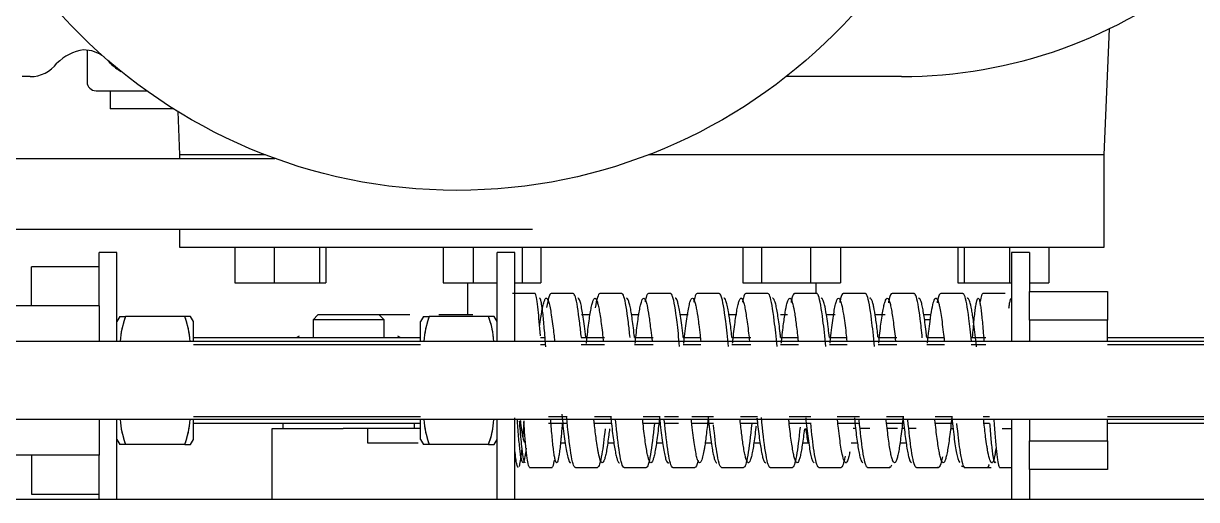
# Model space of a CAD drawing. Extents: x -681219 to -550379, y -242630 to -158199.
# Drawn here: x -583961.7 to -583631.8, y -222314.7 to -222180.7 of the extents above; entities that cross this region are included whole.
import ezdxf

# ---------------------------------------------------------------- set-up
doc = ezdxf.new("R2010")
doc.units = 0
doc.header["$LTSCALE"] = 1000
doc.linetypes.add('C2', pattern=[17, 14, -1, 1, -1])
for name, color, linetype in [('12020400244', 7, 'CONTINUOUS'), ('19990100009', 7, 'CONTINUOUS'), ('AAD2007001', 7, 'CONTINUOUS'), ('DAE09051202', 7, 'CONTINUOUS'), ('DAE09051601', 7, 'CONTINUOUS'), ('FAA02001', 7, 'CONTINUOUS'), ('FAA02401', 7, 'CONTINUOUS'), ('GAB02001', 7, 'CONTINUOUS'), ('GBH02401', 7, 'CONTINUOUS'), ('GZDH011001531', 7, 'CONTINUOUS'), ('GZDH011001541', 7, 'CONTINUOUS'), ('GZDH011001581', 7, 'CONTINUOUS'), ('GZDH011035041', 7, 'CONTINUOUS'), ('中心线', 4, 'C2')]:
    doc.layers.add(name, color=color, linetype=linetype)

# ---------------------------------------------------------------- blocks, each defined once
blk = doc.blocks.new('fushitu')
at = {"layer": '12020400244', "color": 7, "linetype": 'Continuous'}
for p, q in [((-4695, 1399), (-4693.45, 1434.44)), ((-4981, 1428.45), (-4981, 1419.5)), ((-4997, 1421), (-4999.3, 1421)), ((-4784.07, 1421), (-4784.39, 1421)), ((-4752, 1421), (-4784.07, 1421)), ((-4978.5, 1417), (-4964.27, 1417)), ((-4974.5, 1417), (-4974.5, 1411.9)), ((-4956.66, 1411.9), (-4974.5, 1411.9)), ((-4955.53, 1411.2), (-4955, 1399)), ((-4930.85, 1399), (-4955, 1399)), ((-4955, 1399), (-4955, 1398)), ((-4695, 1399), (-4823.15, 1399)), ((-4695, 1373), (-4695, 1399)), ((-5082, 1398), (-4928.18, 1398)), ((-4855.79, 1378), (-5066.61, 1378)), ((-4955, 1378), (-4955, 1373)), ((-4955, 1373), (-4695, 1373)), ((-4939.43, 1373), (-4939.43, 1363)), ((-4928.44, 1373), (-4928.44, 1363)), ((-4915.63, 1373), (-4915.63, 1363)), ((-4913.83, 1373), (-4913.83, 1363)), ((-4880.83, 1373), (-4880.83, 1363)), ((-4872.4, 1373), (-4872.4, 1363)), ((-4858.66, 1373), (-4858.66, 1363)), ((-4853.36, 1373), (-4853.36, 1363)), ((-4796.64, 1373), (-4796.64, 1363)), ((-4791.34, 1373), (-4791.34, 1363)), ((-4777.6, 1373), (-4777.6, 1363)), ((-4769.17, 1373), (-4769.17, 1363)), ((-4736.17, 1373), (-4736.17, 1363)), ((-4734.37, 1373), (-4734.37, 1363)), ((-4721.56, 1373), (-4721.56, 1363)), ((-4710.57, 1373), (-4710.57, 1363)), ((-4939.43, 1363), (-4928.44, 1363)), ((-4928.44, 1363), (-4915.63, 1363)), ((-4915.63, 1363), (-4913.83, 1363)), ((-4880.83, 1363), (-4872.4, 1363)), ((-4872.4, 1363), (-4865.7, 1363)), ((-4860.7, 1363), (-4858.66, 1363)), ((-4858.66, 1363), (-4853.36, 1363)), ((-4796.64, 1363), (-4791.34, 1363)), ((-4791.34, 1363), (-4777.6, 1363)), ((-4777.6, 1363), (-4769.17, 1363)), ((-4736.17, 1363), (-4734.37, 1363)), ((-4734.37, 1363), (-4721.56, 1363)), ((-4721.56, 1363), (-4721, 1363)), ((-4716, 1363), (-4710.57, 1363))]:
    blk.add_line(p, q, dxfattribs=at)
blk.add_circle((-4877, 1539), 150, dxfattribs=at)
for centre, radius, start, end in [((-4752, 1554.69), 133.69, 270, 309.4784), ((-4980.12, 1415.38), 13.26, 98.1301, 135), ((-4982, 1419.13), 9.37, 52.119, 90), ((-4982, 1419.13), 9.38, 36.8699, 45.4499), ((-4997, 1430.38), 9.37, 270, 323.1301), ((-4965.12, 1434.13), 13.26, 225, 241.4597), ((-4978.5, 1419.5), 2.5, 180, 270), ((-5000, 1547), 250, 329.735, 329.8585)]:
    blk.add_arc(centre, radius, start, end, dxfattribs=at)
at = {"layer": '19990100009', "color": 7, "linetype": 'Continuous'}
for p, q in [((-4855.06, 1359.97), (-4861.35, 1359.97)), ((-4844.31, 1359.97), (-4850.53, 1359.97)), ((-4830.61, 1359.97), (-4836.84, 1359.97)), ((-4816.91, 1359.97), (-4823.14, 1359.97)), ((-4803.21, 1359.97), (-4809.44, 1359.97)), ((-4789.52, 1359.97), (-4795.74, 1359.97)), ((-4775.82, 1359.97), (-4782.04, 1359.97)), ((-4762.12, 1359.97), (-4768.34, 1359.97)), ((-4748.42, 1359.97), (-4754.64, 1359.97)), ((-4734.72, 1359.97), (-4740.94, 1359.97)), ((-4722.82, 1359.97), (-4729.12, 1359.97)), ((-4856.56, 1311.03), (-4850.26, 1311.03)), ((-4843.69, 1311.03), (-4837.46, 1311.03)), ((-4829.99, 1311.03), (-4823.76, 1311.03)), ((-4816.29, 1311.03), (-4810.06, 1311.03)), ((-4802.59, 1311.03), (-4796.37, 1311.03)), ((-4788.89, 1311.03), (-4782.67, 1311.03)), ((-4775.19, 1311.03), (-4768.97, 1311.03)), ((-4761.49, 1311.03), (-4755.27, 1311.03)), ((-4747.79, 1311.03), (-4741.57, 1311.03)), ((-4735.19, 1311.47), (-4734.02, 1311.05)), ((-4734.34, 1311.03), (-4726.71, 1311.03)), ((-4724.38, 1311.03), (-4721, 1311.03))]:
    blk.add_line(p, q, dxfattribs=at)
for points, knots in [([(-4853.53, 1348.06), (-4853.74, 1350.9), (-4854.2, 1356.52), (-4854.72, 1359.68), (-4855.03, 1359.97), (-4855.09, 1359.97)], [0.3951821, 0.3951821, 0.3951821, 0.3951821, 0.4462497, 0.5099996, 0.5251916, 0.5251916, 0.5251916, 0.5251916]), ([(-4850.53, 1359.97), (-4850.74, 1359.97), (-4851.16, 1359.29), (-4851.58, 1357.29), (-4851.79, 1356.01)], [0.92167549, 0.92167549, 0.92167549, 0.92167549, 0.9375, 0.95327834, 0.95327834, 0.95327834, 0.95327834]), ([(-4842.01, 1347.6), (-4842.16, 1349.03), (-4842.72, 1354.2), (-4843.49, 1359.02), (-4844.11, 1359.97), (-4844.32, 1359.97)], [0.86395392, 0.86395392, 0.86395392, 0.86395392, 0.875, 0.90625, 0.921875, 0.921875, 0.921875, 0.921875]), ([(-4836.84, 1359.97), (-4837.05, 1359.96), (-4837.48, 1359.26), (-4837.9, 1357.2), (-4838.11, 1355.91)], [0.5774312, 0.5774312, 0.5774312, 0.5774312, 0.59375, 0.60940125, 0.60940125, 0.60940125, 0.60940125]), ([(-4828.32, 1347.59), (-4828.47, 1349.09), (-4829.04, 1354.31), (-4829.81, 1359.1), (-4830.43, 1359.99), (-4830.64, 1359.96)], [0.51968506, 0.51968506, 0.51968506, 0.51968506, 0.53125, 0.5625, 0.578125, 0.578125, 0.578125, 0.578125]), ([(-4823.14, 1359.97), (-4823.36, 1359.96), (-4823.68, 1359.42), (-4824, 1358.1), (-4824.1, 1357.64)], [0.23318547, 0.23318547, 0.23318547, 0.23318547, 0.25, 0.25729063, 0.25729063, 0.25729063, 0.25729063]), ([(-4814.36, 1345.06), (-4814.61, 1347.58), (-4815.27, 1353.91), (-4816.13, 1359.18), (-4816.75, 1360.01), (-4816.96, 1359.96)], [0.16909602, 0.16909602, 0.16909602, 0.16909602, 0.1875, 0.21875, 0.234375, 0.234375, 0.234375, 0.234375]), ([(-4809.43, 1359.97), (-4809.66, 1359.97), (-4809.99, 1359.4), (-4810.32, 1358.03), (-4810.41, 1357.57)], [0.88874621, 0.88874621, 0.88874621, 0.88874621, 0.90625, 0.91337153, 0.91337153, 0.91337153, 0.91337153]), ([(-4800.67, 1345.06), (-4800.92, 1347.65), (-4801.58, 1354.03), (-4802.43, 1359.13), (-4803.03, 1359.97), (-4803.22, 1359.97)], [0.82486373, 0.82486373, 0.82486373, 0.82486373, 0.84375, 0.875, 0.88893845, 0.88893845, 0.88893845, 0.88893845]), ([(-4795.73, 1359.97), (-4795.97, 1359.97), (-4796.3, 1359.38), (-4796.63, 1357.97), (-4796.72, 1357.52)], [0.54449767, 0.54449767, 0.54449767, 0.54449767, 0.5625, 0.56942144, 0.56942144, 0.56942144, 0.56942144]), ([(-4786.97, 1345.07), (-4787.22, 1347.72), (-4787.9, 1354.15), (-4788.75, 1359.17), (-4789.34, 1359.97), (-4789.52, 1359.97)], [0.48062936, 0.48062936, 0.48062936, 0.48062936, 0.5, 0.53125, 0.54469015, 0.54469015, 0.54469015, 0.54469015]), ([(-4782.03, 1359.97), (-4782.28, 1359.97), (-4782.61, 1359.36), (-4782.95, 1357.9), (-4783.04, 1357.46)], [0.20024774, 0.20024774, 0.20024774, 0.20024774, 0.21875, 0.22547473, 0.22547473, 0.22547473, 0.22547473]), ([(-4773.27, 1345.08), (-4773.53, 1347.8), (-4774.21, 1354.26), (-4775.06, 1359.21), (-4775.65, 1359.97), (-4775.82, 1359.97)], [0.13639324, 0.13639324, 0.13639324, 0.13639324, 0.15625, 0.1875, 0.20044041, 0.20044041, 0.20044041, 0.20044041]), ([(-4768.34, 1359.97), (-4768.59, 1359.96), (-4768.93, 1359.32), (-4769.26, 1357.83), (-4769.35, 1357.4)], [0.85618997, 0.85618997, 0.85618997, 0.85618997, 0.875, 0.88150708, 0.88150708, 0.88150708, 0.88150708]), ([(-4759.57, 1345.08), (-4759.84, 1347.87), (-4760.53, 1354.38), (-4761.42, 1359.49), (-4762.04, 1360.06), (-4762.25, 1359.92)], [0.79215561, 0.79215561, 0.79215561, 0.79215561, 0.8125, 0.84375, 0.859375, 0.859375, 0.859375, 0.859375]), ([(-4754.64, 1359.97), (-4754.9, 1359.96), (-4755.24, 1359.3), (-4755.58, 1357.77), (-4755.66, 1357.35)], [0.51193832, 0.51193832, 0.51193832, 0.51193832, 0.53125, 0.53749172, 0.53749172, 0.53749172, 0.53749172]), ([(-4746.12, 1347.53), (-4746.31, 1349.44), (-4746.92, 1354.96), (-4747.74, 1359.56), (-4748.36, 1360.07), (-4748.57, 1359.91)], [0.4540095, 0.4540095, 0.4540095, 0.4540095, 0.46875, 0.5, 0.515625, 0.515625, 0.515625, 0.515625]), ([(-4740.94, 1359.97), (-4741.21, 1359.96), (-4741.55, 1359.28), (-4741.89, 1357.74), (-4741.96, 1357.35)], [0.16768599, 0.16768599, 0.16768599, 0.16768599, 0.1875, 0.19325993, 0.19325993, 0.19325993, 0.19325993]), ([(-4732.32, 1346.55), (-4732.55, 1348.9), (-4733.2, 1354.88), (-4734.06, 1359.63), (-4734.68, 1360.07), (-4734.89, 1359.89)], [0.10728579, 0.10728579, 0.10728579, 0.10728579, 0.125, 0.15625, 0.171875, 0.171875, 0.171875, 0.171875]), ([(-4729.74, 1357.73), (-4729.53, 1359.17), (-4729.3, 1359.96), (-4729.09, 1359.97), (-4729.08, 1359.97)], [0.26562794, 0.26562794, 0.26562794, 0.26562794, 0.31874975, 0.3199341, 0.3199341, 0.3199341, 0.3199341]), ([(-4852.02, 1345), (-4852.03, 1345.15), (-4852.11, 1346.28), (-4852.26, 1348.29), (-4852.47, 1350.84), (-4852.68, 1353.1), (-4852.87, 1354.81), (-4853.08, 1356.42), (-4853.29, 1357.63), (-4853.52, 1358.43), (-4853.67, 1358.63), (-4853.75, 1358.64), (-4853.75, 1358.64)], [0.3415368, 0.3415368, 0.3415368, 0.3415368, 0.3439939, 0.3596283, 0.3752627, 0.390897, 0.4065312, 0.4169585, 0.4377911, 0.453425, 0.469059, 0.4706363, 0.4706363, 0.4706363, 0.4706363]), ([(-4853.73, 1350.67), (-4853.62, 1351.6), (-4853.32, 1353.79), (-4852.91, 1356.18), (-4852.5, 1357.78), (-4852.14, 1358.56), (-4851.79, 1358.73), (-4851.43, 1358.28), (-4851.08, 1357.23), (-4850.72, 1355.6), (-4850.37, 1353.44), (-4850.04, 1351.03), (-4849.76, 1348.68), (-4849.6, 1347.23), (-4849.53, 1346.56)], [0.0314464, 0.0314464, 0.0314464, 0.0314464, 0.0401717, 0.0535456, 0.0624739, 0.0714021, 0.0803303, 0.0892585, 0.0981867, 0.1071149, 0.1160431, 0.1249713, 0.1316707, 0.1370644, 0.1370644, 0.1370644, 0.1370644]), ([(-4840.75, 1347.59), (-4840.76, 1347.63), (-4840.88, 1348.74), (-4841.12, 1350.81), (-4841.48, 1353.44), (-4841.83, 1355.6), (-4842.19, 1357.23), (-4842.54, 1358.28), (-4842.81, 1358.61), (-4842.95, 1358.64), (-4842.98, 1358.64)], [0.86571525, 0.86571525, 0.86571525, 0.86571525, 0.86606362, 0.87499183, 0.88392004, 0.89284824, 0.90177644, 0.9107046, 0.91963286, 0.92166039, 0.92166039, 0.92166039, 0.92166039]), ([(-4840.57, 1345.94), (-4840.51, 1346.57), (-4840.34, 1348.15), (-4840.06, 1350.5), (-4839.75, 1352.87), (-4839.44, 1354.88), (-4839.13, 1356.5), (-4838.82, 1357.69), (-4838.51, 1358.44), (-4838.2, 1358.72), (-4837.89, 1358.52), (-4837.58, 1357.86), (-4837.26, 1356.75), (-4836.95, 1355.2), (-4836.64, 1353.26), (-4836.33, 1350.95), (-4836.06, 1348.67), (-4835.9, 1347.16), (-4835.83, 1346.57)], [0.3621362, 0.3621362, 0.3621362, 0.3621362, 0.3671524, 0.3749666, 0.3827808, 0.3905949, 0.3984091, 0.4062232, 0.4140375, 0.4218517, 0.4296658, 0.4374801, 0.4452943, 0.4531085, 0.4609227, 0.4687369, 0.476551, 0.4812966, 0.4812966, 0.4812966, 0.4812966]), ([(-4827.06, 1347.62), (-4827.08, 1347.84), (-4827.21, 1348.99), (-4827.44, 1350.95), (-4827.75, 1353.26), (-4828.06, 1355.2), (-4828.37, 1356.75), (-4828.69, 1357.86), (-4829, 1358.52), (-4829.2, 1358.65), (-4829.31, 1358.64)], [0.5215499, 0.5215499, 0.5215499, 0.5215499, 0.52343606, 0.53125021, 0.53906446, 0.54687865, 0.55469282, 0.56250704, 0.57032126, 0.57813544, 0.57813544, 0.57813544, 0.57813544]), ([(-4826.87, 1345.95), (-4826.81, 1346.52), (-4826.65, 1348.03), (-4826.38, 1350.34), (-4826.07, 1352.72), (-4825.76, 1354.76), (-4825.45, 1356.41), (-4825.15, 1357.57), (-4824.87, 1358.3), (-4824.52, 1358.77), (-4824.19, 1358.56), (-4823.84, 1357.73), (-4823.48, 1356.45), (-4823.01, 1353.81), (-4822.54, 1350.24), (-4822.25, 1347.64), (-4822.13, 1346.58)], [0.7064781, 0.7064781, 0.7064781, 0.7064781, 0.7109766, 0.7187909, 0.726605, 0.7344192, 0.7422333, 0.7500475, 0.7567469, 0.7634462, 0.7768202, 0.7812879, 0.7902162, 0.8035901, 0.816964, 0.8255257, 0.8255257, 0.8255257, 0.8255257]), ([(-4813.36, 1347.61), (-4813.37, 1347.77), (-4813.51, 1348.98), (-4813.76, 1351.12), (-4814.12, 1353.71), (-4814.47, 1355.81), (-4814.83, 1357.38), (-4815.18, 1358.36), (-4815.45, 1358.64), (-4815.6, 1358.64), (-4815.62, 1358.63)], [0.17723138, 0.17723138, 0.17723138, 0.17723138, 0.1785139, 0.18744215, 0.1963704, 0.20529858, 0.21422683, 0.22315499, 0.23208318, 0.23420728, 0.23420728, 0.23420728, 0.23420728]), ([(-4813.17, 1345.95), (-4813.14, 1346.31), (-4812.98, 1347.78), (-4812.7, 1350.19), (-4812.35, 1352.92), (-4811.99, 1355.18), (-4811.64, 1356.93), (-4811.28, 1358.1), (-4810.93, 1358.68), (-4810.57, 1358.65), (-4810.25, 1358.05), (-4809.95, 1357.07), (-4809.6, 1355.48), (-4809.27, 1353.44), (-4808.91, 1350.79), (-4808.67, 1348.77), (-4808.49, 1347.11), (-4808.43, 1346.52)], [0.0506758, 0.0506758, 0.0506758, 0.0506758, 0.0535456, 0.0624739, 0.0714021, 0.0803303, 0.0892585, 0.0981867, 0.1071149, 0.1160431, 0.1249713, 0.1316707, 0.13837, 0.151744, 0.1562117, 0.16514, 0.1698919, 0.1698919, 0.1698919, 0.1698919]), ([(-4799.65, 1347.59), (-4799.71, 1348.08), (-4799.85, 1349.34), (-4800.08, 1351.25), (-4800.35, 1353.21), (-4800.65, 1355.09), (-4800.97, 1356.75), (-4801.33, 1358), (-4801.65, 1358.59), (-4801.86, 1358.66), (-4801.95, 1358.63)], [0.83294819, 0.83294819, 0.83294819, 0.83294819, 0.8370373, 0.84373675, 0.85043607, 0.85713542, 0.86606362, 0.87499183, 0.88392004, 0.89072527, 0.89072527, 0.89072527, 0.89072527]), ([(-4799.47, 1345.97), (-4799.43, 1346.4), (-4799.28, 1347.79), (-4799.03, 1350.01), (-4798.71, 1352.44), (-4798.4, 1354.52), (-4798.09, 1356.22), (-4797.78, 1357.5), (-4797.47, 1358.33), (-4797.16, 1358.7), (-4796.85, 1358.6), (-4796.54, 1358.03), (-4796.23, 1357), (-4795.92, 1355.53), (-4795.61, 1353.66), (-4795.3, 1351.42), (-4795, 1349.02), (-4794.82, 1347.32), (-4794.73, 1346.54)], [0.3949643, 0.3949643, 0.3949643, 0.3949643, 0.3984091, 0.4062232, 0.4140375, 0.4218517, 0.4296658, 0.4374801, 0.4452943, 0.4531085, 0.4609227, 0.4687369, 0.476551, 0.4843652, 0.4921794, 0.4999936, 0.5078077, 0.514143, 0.514143, 0.514143, 0.514143]), ([(-4785.96, 1347.6), (-4786, 1348.01), (-4786.15, 1349.33), (-4786.4, 1351.42), (-4786.72, 1353.66), (-4787.03, 1355.53), (-4787.34, 1357), (-4787.65, 1358.03), (-4787.96, 1358.6), (-4788.17, 1358.66), (-4788.27, 1358.62)], [0.48874523, 0.48874523, 0.48874523, 0.48874523, 0.49217937, 0.49999356, 0.50780774, 0.51562191, 0.52343606, 0.53125021, 0.53906446, 0.54687865, 0.54687865, 0.54687865, 0.54687865]), ([(-4785.77, 1345.98), (-4785.74, 1346.34), (-4785.59, 1347.67), (-4785.36, 1349.71), (-4785.08, 1351.95), (-4784.73, 1354.44), (-4784.4, 1356.23), (-4784.04, 1357.61), (-4783.69, 1358.56), (-4783.22, 1358.81), (-4782.68, 1357.71), (-4782.24, 1355.68), (-4781.88, 1353.48), (-4781.62, 1351.56), (-4781.35, 1349.4), (-4781.15, 1347.67), (-4781.05, 1346.68), (-4781.03, 1346.52)], [0.7393084, 0.7393084, 0.7393084, 0.7393084, 0.7422333, 0.7500475, 0.7567469, 0.7634462, 0.7768202, 0.7812879, 0.7902162, 0.8035901, 0.816964, 0.8303379, 0.8370373, 0.8437367, 0.8504361, 0.8571354, 0.8584336, 0.8584336, 0.8584336, 0.8584336]), ([(-4772.26, 1347.61), (-4772.36, 1348.48), (-4772.51, 1349.83), (-4772.79, 1352.01), (-4773.14, 1354.51), (-4773.56, 1356.72), (-4773.97, 1358.1), (-4774.3, 1358.64), (-4774.51, 1358.66), (-4774.6, 1358.61)], [0.14450896, 0.14450896, 0.14450896, 0.14450896, 0.15174397, 0.15621169, 0.16513997, 0.1785139, 0.18744215, 0.1963704, 0.20327024, 0.20327024, 0.20327024, 0.20327024]), ([(-4772.07, 1345.98), (-4772, 1346.7), (-4771.8, 1348.5), (-4771.49, 1351.14), (-4771.13, 1353.72), (-4770.78, 1355.82), (-4770.45, 1357.25), (-4770.16, 1358.13), (-4769.8, 1358.73), (-4769.48, 1358.65), (-4769.12, 1357.96), (-4768.77, 1356.81), (-4768.35, 1354.64), (-4767.94, 1351.74), (-4767.62, 1349.12), (-4767.42, 1347.29), (-4767.33, 1346.52)], [0.0834923, 0.0834923, 0.0834923, 0.0834923, 0.0892585, 0.0981867, 0.1071149, 0.1160431, 0.1249713, 0.1316707, 0.13837, 0.151744, 0.1562117, 0.16514, 0.1785139, 0.1874421, 0.1963704, 0.2026457, 0.2026457, 0.2026457, 0.2026457]), ([(-4758.56, 1347.59), (-4758.6, 1347.99), (-4758.82, 1349.96), (-4759.22, 1353.14), (-4759.67, 1355.8), (-4760.02, 1357.3), (-4760.29, 1358.1), (-4760.56, 1358.57), (-4760.76, 1358.67), (-4760.88, 1358.62), (-4760.91, 1358.6)], [0.80024925, 0.80024925, 0.80024925, 0.80024925, 0.80359009, 0.81696401, 0.83033794, 0.8370373, 0.84373675, 0.85043607, 0.85713542, 0.85925954, 0.85925954, 0.85925954, 0.85925954]), ([(-4758.38, 1345.98), (-4758.35, 1346.22), (-4758.22, 1347.43), (-4757.99, 1349.51), (-4757.68, 1352), (-4757.37, 1354.15), (-4757.06, 1355.93), (-4756.75, 1357.29), (-4756.43, 1358.21), (-4756.12, 1358.66), (-4755.81, 1358.65), (-4755.5, 1358.17), (-4755.19, 1357.23), (-4754.88, 1355.85), (-4754.57, 1354.05), (-4754.26, 1351.88), (-4753.95, 1349.37), (-4753.74, 1347.5), (-4753.63, 1346.52), (-4753.63, 1346.5)], [0.4277431, 0.4277431, 0.4277431, 0.4277431, 0.4296658, 0.4374801, 0.4452943, 0.4531085, 0.4609227, 0.4687369, 0.476551, 0.4843652, 0.4921794, 0.4999936, 0.5078077, 0.5156219, 0.5234361, 0.5312502, 0.5390645, 0.5468786, 0.5469968, 0.5469968, 0.5469968, 0.5469968]), ([(-4744.86, 1347.57), (-4744.92, 1348.17), (-4745.09, 1349.67), (-4745.37, 1351.88), (-4745.68, 1354.05), (-4745.99, 1355.85), (-4746.3, 1357.23), (-4746.61, 1358.17), (-4746.92, 1358.65), (-4747.13, 1358.66), (-4747.23, 1358.59)], [0.45591196, 0.45591196, 0.45591196, 0.45591196, 0.46092265, 0.46873691, 0.47655105, 0.48436521, 0.49217937, 0.49999356, 0.50780774, 0.51562191, 0.51562191, 0.51562191, 0.51562191]), ([(-4744.68, 1345.98), (-4744.61, 1346.58), (-4744.49, 1347.71), (-4744.25, 1349.82), (-4743.9, 1352.67), (-4743.42, 1355.72), (-4742.89, 1357.96), (-4742.44, 1358.71), (-4742.09, 1358.61), (-4741.82, 1358.2), (-4741.56, 1357.44), (-4741.26, 1356.24), (-4740.93, 1354.47), (-4740.58, 1352.04), (-4740.25, 1349.35), (-4740.03, 1347.42), (-4739.93, 1346.51)], [0.7720518, 0.7720518, 0.7720518, 0.7720518, 0.7768202, 0.7812879, 0.7902162, 0.8035901, 0.816964, 0.8303379, 0.8370373, 0.8437367, 0.8504361, 0.8571354, 0.8660636, 0.8749918, 0.88392, 0.8912081, 0.8912081, 0.8912081, 0.8912081]), ([(-4730.88, 1344.97), (-4730.91, 1345.28), (-4731.06, 1346.73), (-4731.33, 1349.18), (-4731.66, 1351.81), (-4731.96, 1353.87), (-4732.31, 1355.99), (-4732.64, 1357.39), (-4732.99, 1358.32), (-4733.26, 1358.68), (-4733.47, 1358.64), (-4733.56, 1358.57)], [0.10468254, 0.10468254, 0.10468254, 0.10468254, 0.10711491, 0.11604312, 0.12497132, 0.13167069, 0.13837004, 0.15174397, 0.15621169, 0.16513997, 0.17184351, 0.17184351, 0.17184351, 0.17184351]), ([(-4731.98, 1347.62), (-4731.98, 1347.62), (-4731.91, 1348.53), (-4731.76, 1350.28), (-4731.55, 1352.61), (-4731.34, 1354.61), (-4731.13, 1356.25), (-4730.91, 1357.49), (-4730.7, 1358.3), (-4730.49, 1358.69), (-4730.28, 1358.62), (-4730.07, 1358.11), (-4729.86, 1357.17), (-4729.65, 1355.82), (-4729.44, 1354.07), (-4729.23, 1351.97), (-4729.02, 1349.56), (-4728.87, 1347.71), (-4728.8, 1346.72), (-4728.79, 1346.67)], [0.1719586, 0.1719586, 0.1719586, 0.1719586, 0.1720105, 0.1876459, 0.2032809, 0.218916, 0.234551, 0.2501859, 0.2658207, 0.2814555, 0.2970902, 0.3127248, 0.3283593, 0.3439939, 0.3596283, 0.3752627, 0.390897, 0.4065312, 0.4074689, 0.4074689, 0.4074689, 0.4074689]), ([(-4721.78, 1355.84), (-4721.72, 1356.29), (-4721.63, 1356.89), (-4721.51, 1357.56), (-4721.4, 1358.02), (-4721.29, 1358.37), (-4721.21, 1358.51), (-4721.18, 1358.56), (-4721.18, 1358.56)], [0.93939558, 0.93939558, 0.93939558, 0.93939558, 0.95307803, 0.9600449, 0.96871881, 0.97765181, 0.98584433, 0.98635993, 0.98635993, 0.98635993, 0.98635993]), ([(-4857.54, 1316.47), (-4857.58, 1316.13), (-4857.69, 1315.23), (-4857.93, 1313.54), (-4858.2, 1312.47), (-4858.47, 1312.3), (-4858.75, 1312.71), (-4859.02, 1314), (-4859.29, 1316.1), (-4859.56, 1318.69), (-4859.8, 1321.61), (-4859.97, 1323.96), (-4860.01, 1324.49)], [0.7568429, 0.7568429, 0.7568429, 0.7568429, 0.7657164, 0.7813489, 0.812539, 0.8281712, 0.8438035, 0.874993, 0.8906252, 0.9062571, 0.9374461, 0.9462326, 0.9462326, 0.9462326, 0.9462326]), ([(-4859.48, 1324.05), (-4859.42, 1323.38), (-4859.28, 1321.55), (-4859.04, 1318.84), (-4858.81, 1316.63), (-4858.63, 1315.19), (-4858.44, 1313.96), (-4858.21, 1312.85), (-4858, 1312.41), (-4857.88, 1312.36), (-4857.86, 1312.36)], [0.2778329, 0.2778329, 0.2778329, 0.2778329, 0.3125015, 0.3749772, 0.4374535, 0.4687235, 0.4999938, 0.5624711, 0.6249485, 0.6416601, 0.6416601, 0.6416601, 0.6416601]), ([(-4859.2, 1324.35), (-4859.15, 1323.89), (-4859.1, 1323.45), (-4858.86, 1321.57), (-4858.68, 1320.38), (-4858.3, 1318.71), (-4858.12, 1318.22), (-4857.87, 1318.07), (-4857.81, 1318.08), (-4857.74, 1318.14)], [0.339204, 0.339204, 0.339204, 0.339204, 0.375, 0.375, 0.5, 0.5, 0.625, 0.625, 0.6681987, 0.6681987, 0.6681987, 0.6681987]), ([(-4856.52, 1311.03), (-4856.73, 1311.03), (-4857.19, 1312.53), (-4857.74, 1317.98), (-4858.08, 1322.52), (-4858.17, 1323.86)], [0.2741595, 0.2741595, 0.2741595, 0.2741595, 0.3825002, 0.5100002, 0.5594023, 0.5594023, 0.5594023, 0.5594023]), ([(-4847.36, 1323.63), (-4847.39, 1323.3), (-4847.46, 1322.39), (-4847.57, 1321.09), (-4847.69, 1319.76), (-4847.83, 1318.24), (-4848.01, 1316.56), (-4848.23, 1314.89), (-4848.44, 1313.61), (-4848.65, 1312.75), (-4848.87, 1312.33), (-4849.08, 1312.35), (-4849.3, 1312.82), (-4849.51, 1313.72), (-4849.72, 1315.04), (-4849.94, 1316.75), (-4850.15, 1318.82), (-4850.36, 1321.2), (-4850.52, 1323.14), (-4850.6, 1324.23), (-4850.61, 1324.4)], [0, 0, 0, 0, 0.0056351, 0.0156447, 0.0238098, 0.03129, 0.0469258, 0.0625616, 0.0781974, 0.0938331, 0.1094687, 0.1251043, 0.1407398, 0.1563752, 0.1720105, 0.1876459, 0.2032809, 0.218916, 0.234551, 0.2373084, 0.2373084, 0.2373084, 0.2373084]), ([(-4847.52, 1326.03), (-4847.41, 1324.88), (-4847.17, 1322.67), (-4846.81, 1319.7), (-4846.46, 1317.14), (-4846.1, 1315.07), (-4845.75, 1313.54), (-4845.39, 1312.6), (-4845.15, 1312.37), (-4845.03, 1312.36), (-4845.02, 1312.36)], [0.18744215, 0.18744215, 0.18744215, 0.18744215, 0.1963704, 0.20529858, 0.21422683, 0.22315499, 0.23208318, 0.24101138, 0.24993958, 0.25026363, 0.25026363, 0.25026363, 0.25026363]), ([(-4843.69, 1311.03), (-4843.69, 1311.03), (-4844.11, 1311.05), (-4844.95, 1313.87), (-4845.78, 1321.24), (-4846.19, 1325.48)], [0.74955367, 0.74955367, 0.74955367, 0.74955367, 0.75, 0.78125, 0.8125, 0.8125, 0.8125, 0.8125]), ([(-4834.08, 1321.87), (-4834.15, 1321.29), (-4834.32, 1319.86), (-4834.59, 1317.81), (-4834.9, 1315.85), (-4835.21, 1314.3), (-4835.52, 1313.17), (-4835.84, 1312.49), (-4836.13, 1312.29), (-4836.41, 1312.5), (-4836.77, 1313.22), (-4837.09, 1314.5), (-4837.45, 1316.43), (-4837.8, 1318.75), (-4838.16, 1321.65), (-4838.4, 1323.82), (-4838.46, 1324.39)], [0.698022, 0.698022, 0.698022, 0.698022, 0.7031624, 0.7109766, 0.7187909, 0.726605, 0.7344192, 0.7422333, 0.7500475, 0.7567469, 0.7634462, 0.7768202, 0.7812879, 0.7902162, 0.8035901, 0.80818, 0.80818, 0.80818, 0.80818]), ([(-4833.72, 1325.05), (-4833.66, 1324.46), (-4833.49, 1322.91), (-4833.22, 1320.58), (-4832.91, 1318.2), (-4832.6, 1316.18), (-4832.29, 1314.55), (-4831.98, 1313.34), (-4831.67, 1312.58), (-4831.45, 1312.37), (-4831.34, 1312.36), (-4831.32, 1312.36)], [0.53430175, 0.53430175, 0.53430175, 0.53430175, 0.53906446, 0.54687865, 0.55469282, 0.56250704, 0.57032126, 0.57813544, 0.58594962, 0.59376388, 0.59461056, 0.59461056, 0.59461056, 0.59461056]), ([(-4829.99, 1311.03), (-4830, 1311.03), (-4830.43, 1311.07), (-4831.23, 1313.86), (-4832.01, 1320.7), (-4832.39, 1324.43)], [0.40530889, 0.40530889, 0.40530889, 0.40530889, 0.40625, 0.4375, 0.46563264, 0.46563264, 0.46563264, 0.46563264]), ([(-4820.03, 1325.05), (-4820.11, 1324.22), (-4820.31, 1322.45), (-4820.6, 1319.97), (-4820.91, 1317.68), (-4821.22, 1315.74), (-4821.54, 1314.21), (-4821.85, 1313.11), (-4822.16, 1312.46), (-4822.47, 1312.29), (-4822.78, 1312.58), (-4823.09, 1313.34), (-4823.4, 1314.55), (-4823.71, 1316.18), (-4824.02, 1318.2), (-4824.33, 1320.58), (-4824.58, 1322.71), (-4824.72, 1324.03), (-4824.76, 1324.4)], [0.3448562, 0.3448562, 0.3448562, 0.3448562, 0.3515241, 0.3593382, 0.3671524, 0.3749666, 0.3827808, 0.3905949, 0.3984091, 0.4062232, 0.4140375, 0.4218517, 0.4296658, 0.4374801, 0.4452943, 0.4531085, 0.4609227, 0.4639437, 0.4639437, 0.4639437, 0.4639437]), ([(-4821.47, 1323.41), (-4821.83, 1319.86), (-4822.61, 1313.36), (-4823.39, 1310.95), (-4823.8, 1311.03)], [0.34754937, 0.34754937, 0.34754937, 0.34754937, 0.375, 0.40625, 0.40625, 0.40625, 0.40625]), ([(-4820.03, 1325.08), (-4819.95, 1324.39), (-4819.76, 1322.63), (-4819.46, 1320.01), (-4819.1, 1317.4), (-4818.74, 1315.28), (-4818.39, 1313.69), (-4818.03, 1312.67), (-4817.7, 1312.29), (-4817.49, 1312.38), (-4817.39, 1312.49)], [0.87848534, 0.87848534, 0.87848534, 0.87848534, 0.88392004, 0.89284824, 0.90177644, 0.9107046, 0.91963286, 0.92856105, 0.9374893, 0.94477574, 0.94477574, 0.94477574, 0.94477574]), ([(-4816.29, 1311.03), (-4816.31, 1311.03), (-4816.74, 1311.09), (-4817.54, 1313.96), (-4818.32, 1320.76), (-4818.69, 1324.42)], [0.06106349, 0.06106349, 0.06106349, 0.06106349, 0.0625, 0.09375, 0.1213599, 0.1213599, 0.1213599, 0.1213599]), ([(-4806.3, 1325.3), (-4806.34, 1324.96), (-4806.43, 1324.12), (-4806.6, 1322.51), (-4806.92, 1319.78), (-4807.25, 1317.41), (-4807.6, 1315.33), (-4807.96, 1313.64), (-4808.37, 1312.51), (-4808.79, 1312.27), (-4809.14, 1312.67), (-4809.5, 1313.69), (-4809.85, 1315.28), (-4810.21, 1317.4), (-4810.57, 1320.01), (-4810.85, 1322.44), (-4811.02, 1323.98), (-4811.07, 1324.45)], [0, 0, 0, 0, 0.0026756, 0.0067024, 0.0134017, 0.0267757, 0.0312434, 0.0401717, 0.0535456, 0.0624739, 0.0714021, 0.0803303, 0.0892585, 0.0981867, 0.1071149, 0.1160431, 0.1197995, 0.1197995, 0.1197995, 0.1197995]), ([(-4806.32, 1325.03), (-4806.32, 1324.99), (-4806.2, 1323.83), (-4805.95, 1321.64), (-4805.6, 1318.8), (-4805.26, 1316.5), (-4804.93, 1314.73), (-4804.62, 1313.47), (-4804.31, 1312.65), (-4804.08, 1312.39), (-4803.95, 1312.36), (-4803.92, 1312.36)], [0.22279964, 0.22279964, 0.22279964, 0.22279964, 0.22315499, 0.23208318, 0.24101138, 0.24993958, 0.25775377, 0.26556794, 0.2733821, 0.28119624, 0.28309313, 0.28309313, 0.28309313, 0.28309313]), ([(-4802.58, 1311.03), (-4802.61, 1311.03), (-4803.05, 1311.1), (-4803.81, 1313.88), (-4804.53, 1319.99), (-4804.84, 1322.98)], [0.71662254, 0.71662254, 0.71662254, 0.71662254, 0.71875, 0.75, 0.77343501, 0.77343501, 0.77343501, 0.77343501]), ([(-4792.89, 1322.66), (-4792.9, 1322.53), (-4793.02, 1321.49), (-4793.24, 1319.66), (-4793.56, 1317.41), (-4793.87, 1315.52), (-4794.18, 1314.04), (-4794.49, 1313), (-4794.8, 1312.41), (-4795.11, 1312.3), (-4795.42, 1312.65), (-4795.73, 1313.47), (-4796.04, 1314.73), (-4796.34, 1316.34), (-4796.62, 1318.19), (-4796.96, 1320.73), (-4797.2, 1322.9), (-4797.36, 1324.39)], [0.6630021, 0.6630021, 0.6630021, 0.6630021, 0.6640914, 0.6719056, 0.6797198, 0.687534, 0.6953483, 0.7031624, 0.7109766, 0.7187909, 0.726605, 0.7344192, 0.7422333, 0.7500475, 0.7567469, 0.7634462, 0.77544, 0.77544, 0.77544, 0.77544]), ([(-4794.07, 1323.43), (-4794.44, 1319.74), (-4795.21, 1313.38), (-4795.98, 1311.03), (-4796.37, 1311.03)], [0.65899758, 0.65899758, 0.65899758, 0.65899758, 0.6875, 0.71681508, 0.71681508, 0.71681508, 0.71681508]), ([(-4792.62, 1325.02), (-4792.58, 1324.62), (-4792.44, 1323.27), (-4792.19, 1321.07), (-4791.88, 1318.64), (-4791.56, 1316.54), (-4791.25, 1314.83), (-4790.94, 1313.53), (-4790.63, 1312.69), (-4790.39, 1312.39), (-4790.26, 1312.36), (-4790.22, 1312.36)], [0.56714936, 0.56714936, 0.56714936, 0.56714936, 0.57032126, 0.57813544, 0.58594962, 0.59376388, 0.60157802, 0.60939218, 0.61720635, 0.62502053, 0.6274449, 0.6274449, 0.6274449, 0.6274449]), ([(-4788.88, 1311.03), (-4788.92, 1311.03), (-4789.37, 1311.13), (-4790.19, 1314.25), (-4790.98, 1321.27), (-4791.35, 1325.07)], [0.37237309, 0.37237309, 0.37237309, 0.37237309, 0.375, 0.40625, 0.43448395, 0.43448395, 0.43448395, 0.43448395]), ([(-4779.28, 1321.86), (-4779.38, 1321.05), (-4779.58, 1319.44), (-4779.88, 1317.27), (-4780.19, 1315.42), (-4780.5, 1313.96), (-4780.81, 1312.95), (-4781.12, 1312.39), (-4781.43, 1312.31), (-4781.74, 1312.69), (-4782.05, 1313.53), (-4782.36, 1314.83), (-4782.67, 1316.54), (-4782.99, 1318.64), (-4783.3, 1321.07), (-4783.52, 1323.07), (-4783.65, 1324.21), (-4783.67, 1324.39)], [0.3209825, 0.3209825, 0.3209825, 0.3209825, 0.3280815, 0.3358957, 0.3437099, 0.3515241, 0.3593382, 0.3671524, 0.3749666, 0.3827808, 0.3905949, 0.3984091, 0.4062232, 0.4140375, 0.4218517, 0.4296658, 0.4311505, 0.4311505, 0.4311505, 0.4311505]), ([(-4778.92, 1325.02), (-4778.81, 1323.99), (-4778.59, 1321.91), (-4778.24, 1319.1), (-4777.89, 1316.64), (-4777.53, 1314.69), (-4777.17, 1313.29), (-4776.84, 1312.52), (-4776.62, 1312.36), (-4776.52, 1312.36)], [0.91137553, 0.91137553, 0.91137553, 0.91137553, 0.91963286, 0.92856105, 0.9374893, 0.94641756, 0.95534574, 0.96427401, 0.97168624, 0.97168624, 0.97168624, 0.97168624]), ([(-4775.18, 1311.03), (-4775.23, 1311.03), (-4775.68, 1311.15), (-4776.46, 1314.16), (-4777.19, 1320.46), (-4777.5, 1323.57)], [0.02812629, 0.02812629, 0.02812629, 0.02812629, 0.03125, 0.0625, 0.08644492, 0.08644492, 0.08644492, 0.08644492]), ([(-4766.51, 1315.38), (-4766.54, 1315.2), (-4766.63, 1314.74), (-4766.81, 1313.96), (-4767.13, 1312.85), (-4767.46, 1312.33), (-4767.81, 1312.38), (-4768.17, 1312.89), (-4768.58, 1314.36), (-4769, 1316.64), (-4769.35, 1319.1), (-4769.67, 1321.73), (-4769.88, 1323.58), (-4769.97, 1324.39)], [0, 0, 0, 0, 0.00267558, 0.00670236, 0.0134017, 0.02677565, 0.03124337, 0.04017166, 0.0535456, 0.06247386, 0.07140211, 0.08033029, 0.08689207, 0.08689207, 0.08689207, 0.08689207]), ([(-4765.23, 1325.03), (-4765.2, 1324.75), (-4765.06, 1323.51), (-4764.83, 1321.41), (-4764.52, 1318.93), (-4764.21, 1316.79), (-4763.9, 1315.02), (-4763.58, 1313.68), (-4763.27, 1312.77), (-4763.02, 1312.41), (-4762.87, 1312.36), (-4762.82, 1312.36)], [0.25556816, 0.25556816, 0.25556816, 0.25556816, 0.25775377, 0.26556794, 0.2733821, 0.28119624, 0.2890105, 0.29682469, 0.30463886, 0.31245309, 0.31593564, 0.31593564, 0.31593564, 0.31593564]), ([(-4761.49, 1311.03), (-4761.54, 1311.03), (-4762, 1311.19), (-4762.8, 1314.37), (-4763.55, 1321.01), (-4763.89, 1324.4)], [0.6840645, 0.6840645, 0.6840645, 0.6840645, 0.6875, 0.71875, 0.74429569, 0.74429569, 0.74429569, 0.74429569]), ([(-4751.53, 1325.09), (-4751.55, 1324.91), (-4751.67, 1323.75), (-4751.9, 1321.71), (-4752.21, 1319.2), (-4752.52, 1317.01), (-4752.83, 1315.21), (-4753.14, 1313.81), (-4753.45, 1312.85), (-4753.76, 1312.36), (-4754.07, 1312.33), (-4754.38, 1312.77), (-4754.69, 1313.68), (-4755.01, 1315.02), (-4755.32, 1316.79), (-4755.63, 1318.93), (-4755.94, 1321.41), (-4756.15, 1323.31), (-4756.26, 1324.33), (-4756.27, 1324.39)], [0.6235556, 0.6235556, 0.6235556, 0.6235556, 0.6250205, 0.6328347, 0.6406489, 0.648463, 0.6562772, 0.6640914, 0.6719056, 0.6797198, 0.687534, 0.6953483, 0.7031624, 0.7109766, 0.7187909, 0.726605, 0.7344192, 0.7422333, 0.7427069, 0.7427069, 0.7427069, 0.7427069]), ([(-4751.53, 1325.03), (-4751.5, 1324.82), (-4751.38, 1323.63), (-4751.15, 1321.58), (-4750.84, 1319.08), (-4750.53, 1316.91), (-4750.22, 1315.12), (-4749.91, 1313.75), (-4749.6, 1312.82), (-4749.33, 1312.42), (-4749.18, 1312.36), (-4749.12, 1312.36)], [0.59988753, 0.59988753, 0.59988753, 0.59988753, 0.60157802, 0.60939218, 0.61720635, 0.62502053, 0.63283472, 0.64064888, 0.64846304, 0.65627718, 0.66029058, 0.66029058, 0.66029058, 0.66029058]), ([(-4747.79, 1311.03), (-4747.85, 1311.03), (-4748.31, 1311.21), (-4749.11, 1314.48), (-4749.86, 1321.07), (-4750.19, 1324.39)], [0.33981233, 0.33981233, 0.33981233, 0.33981233, 0.34375, 0.375, 0.40003582, 0.40003582, 0.40003582, 0.40003582]), ([(-4737.83, 1325.04), (-4737.86, 1324.81), (-4737.99, 1323.61), (-4738.22, 1321.54), (-4738.53, 1319.05), (-4738.84, 1316.89), (-4739.15, 1315.1), (-4739.46, 1313.73), (-4739.77, 1312.81), (-4740.08, 1312.34), (-4740.39, 1312.34), (-4740.71, 1312.82), (-4741.02, 1313.75), (-4741.33, 1315.12), (-4741.64, 1316.91), (-4741.95, 1319.08), (-4742.26, 1321.58), (-4742.47, 1323.43), (-4742.57, 1324.39)], [0.2793743, 0.2793743, 0.2793743, 0.2793743, 0.2811962, 0.2890105, 0.2968247, 0.3046389, 0.3124531, 0.3202673, 0.3280815, 0.3358957, 0.3437099, 0.3515241, 0.3593382, 0.3671524, 0.3749666, 0.3827808, 0.3905949, 0.3983808, 0.3983808, 0.3983808, 0.3983808]), ([(-4737.83, 1325.08), (-4737.8, 1324.77), (-4737.65, 1323.36), (-4737.38, 1320.98), (-4737.03, 1318.23), (-4736.67, 1315.94), (-4736.38, 1314.46), (-4736.14, 1313.56), (-4735.93, 1312.95), (-4735.76, 1312.59), (-4735.64, 1312.47), (-4735.6, 1312.44)], [0.94397984, 0.94397984, 0.94397984, 0.94397984, 0.94641756, 0.95534574, 0.96427401, 0.97320217, 0.98213037, 0.98651814, 0.99106592, 0.99758831, 1, 1, 1, 1]), ([(-4734.27, 1311.11), (-4734.69, 1311.49), (-4735.39, 1314.44), (-4736.1, 1320.54), (-4736.39, 1323.38)], [0, 0, 0, 0, 0.03125, 0.05321316, 0.05321316, 0.05321316, 0.05321316]), ([(-4726.71, 1312.44), (-4726.75, 1312.47), (-4726.84, 1312.56), (-4727.02, 1312.88), (-4727.34, 1313.77), (-4727.66, 1315.28), (-4728.02, 1317.44), (-4728.37, 1319.97), (-4728.68, 1322.61), (-4728.87, 1324.34), (-4728.87, 1324.43)], [0, 0, 0, 0, 0.00267558, 0.00670236, 0.0134017, 0.02677565, 0.03124337, 0.04017166, 0.0535456, 0.05423503, 0.05423503, 0.05423503, 0.05423503]), ([(-4727.21, 1323.43), (-4727.18, 1323.12), (-4727.02, 1321.02), (-4726.79, 1318.33), (-4726.51, 1315.82), (-4726.24, 1313.81), (-4725.96, 1312.6), (-4725.69, 1312.29), (-4725.55, 1312.42), (-4725.48, 1312.57)], [0.5261269, 0.5261269, 0.5261269, 0.5261269, 0.5315192, 0.5627115, 0.5783448, 0.5939783, 0.6251701, 0.6408033, 0.6564364, 0.6564364, 0.6564364, 0.6564364]), ([(-4725.99, 1324.44), (-4725.75, 1320.91), (-4725.25, 1314.59), (-4724.7, 1311.29), (-4724.4, 1311.03), (-4724.34, 1311.03)], [0.5763748, 0.5763748, 0.5763748, 0.5763748, 0.6374995, 0.7012495, 0.715222, 0.715222, 0.715222, 0.715222]), ([(-4835.33, 1321.86), (-4835.63, 1319.04), (-4836.35, 1313.28), (-4837.07, 1310.99), (-4837.48, 1311.03)], [0.69589182, 0.69589182, 0.69589182, 0.69589182, 0.71875, 0.75, 0.75, 0.75, 0.75]), ([(-4780.48, 1322.33), (-4780.83, 1319.06), (-4781.56, 1313.22), (-4782.29, 1311.03), (-4782.67, 1311.03)], [0.31761548, 0.31761548, 0.31761548, 0.31761548, 0.34375, 0.37256585, 0.37256585, 0.37256585, 0.37256585]), ([(-4858.77, 1316.47), (-4858.99, 1314.11), (-4859.27, 1312.03), (-4859.55, 1311.27), (-4859.61, 1311.18)], [0.83451321, 0.83451321, 0.83451321, 0.83451321, 0.89249931, 0.90625, 0.90625, 0.90625, 0.90625]), ([(-4725.44, 1316.38), (-4725.46, 1316.27), (-4725.49, 1315.99), (-4725.55, 1315.54), (-4725.63, 1315), (-4725.74, 1314.32), (-4725.87, 1313.67), (-4726.03, 1313.11), (-4726.18, 1312.69), (-4726.33, 1312.47), (-4726.45, 1312.37), (-4726.53, 1312.35), (-4726.61, 1312.37), (-4726.67, 1312.4), (-4726.7, 1312.43), (-4726.71, 1312.44)], [0, 0, 0, 0, 0.039465, 0.094251, 0.164367, 0.249829, 0.385448, 0.499725, 0.614042, 0.749757, 0.819443, 0.879307, 0.929356, 0.969587, 1, 1, 1, 1]), ([(-4859.77, 1311.03), (-4859.91, 1311.04), (-4860.22, 1311.78), (-4860.53, 1314.13), (-4860.7, 1315.81)], [0.92025769, 0.92025769, 0.92025769, 0.92025769, 0.95624926, 1, 1, 1, 1]), ([(-4849.66, 1313.07), (-4849.87, 1311.79), (-4850.08, 1311.06), (-4850.29, 1311.03), (-4850.3, 1311.03)], [0.07812871, 0.07812871, 0.07812871, 0.07812871, 0.1274999, 0.12985072, 0.12985072, 0.12985072, 0.12985072]), ([(-4734.27, 1311.11), (-4734.26, 1311.1), (-4734.23, 1311.07), (-4734.19, 1311.05), (-4734.15, 1311.03), (-4734.12, 1311.03), (-4734.1, 1311.03), (-4734.1, 1311.03)], [0, 0, 0, 0, 0.0285998, 0.0571978, 0.085794, 0.1143884, 0.1183731, 0.1183731, 0.1183731, 0.1183731]), ([(-4727.36, 1311.84), (-4727.37, 1311.82), (-4727.38, 1311.76), (-4727.42, 1311.67), (-4727.45, 1311.56), (-4727.49, 1311.47), (-4727.53, 1311.38), (-4727.57, 1311.31), (-4727.6, 1311.24), (-4727.64, 1311.18), (-4727.68, 1311.13), (-4727.72, 1311.09), (-4727.76, 1311.06), (-4727.8, 1311.04), (-4727.84, 1311.03), (-4727.86, 1311.03), (-4727.88, 1311.03)], [0.4997567, 0.4997567, 0.4997567, 0.4997567, 0.5140422, 0.5426145, 0.5711884, 0.5997639, 0.628341, 0.6569198, 0.6855003, 0.7140824, 0.7426663, 0.7712519, 0.7998392, 0.8284282, 0.857019, 0.8816269, 0.8816269, 0.8816269, 0.8816269])]:
    blk.add_open_spline(points, degree=3, knots=knots, dxfattribs=at)
for points in [[(-4858.16, 1324.11), (-4858.27, 1322.49), (-4858.39, 1320.96), (-4858.5, 1319.57)], [(-4767.84, 1314.22), (-4768.22, 1312.14), (-4768.59, 1311.03), (-4768.97, 1311.03)], [(-4740.48, 1314), (-4740.9, 1311.78), (-4741.31, 1310.76), (-4741.73, 1311.09)], [(-4809.19, 1312.97), (-4809.5, 1311.62), (-4809.81, 1310.94), (-4810.12, 1311.04)], [(-4754.78, 1311.64), (-4754.99, 1311.12), (-4755.2, 1310.93), (-4755.41, 1311.08)]]:
    blk.add_open_spline(points, degree=3, dxfattribs=at)
at = {"layer": 'AAD2007001', "color": 7, "linetype": 'Continuous'}
for p, q in [((-4916.07, 1354), (-4917.47, 1352.6)), ((-4897.47, 1352.6), (-4917.47, 1352.6)), ((-4917.47, 1352.6), (-4917.47, 1347.5)), ((-4898.87, 1354), (-4916.07, 1354)), ((-4897.47, 1352.6), (-4898.87, 1354)), ((-4897.47, 1347.5), (-4897.47, 1352.6)), ((-4743.7, 1354), (-4745.74, 1354)), ((-4743.91, 1352.6), (-4745.54, 1352.6))]:
    blk.add_line(p, q, dxfattribs=at)
at = {"layer": 'DAE09051202', "color": 7, "linetype": 'Continuous'}
for p, q in [((-4996.61, 1356.5), (-4996.61, 1367.5)), ((-4977.61, 1367.5), (-4996.61, 1367.5)), ((-4977.61, 1356.5), (-5045.61, 1356.5)), ((-4977.61, 1356.5), (-4977.61, 1346.5)), ((-4977.61, 1324.5), (-4977.61, 1314.5)), ((-4977.61, 1314.5), (-5045.61, 1314.5)), ((-4996.61, 1314.5), (-4996.61, 1303.5)), ((-4996.61, 1303.5), (-4977.61, 1303.5))]:
    blk.add_line(p, q, dxfattribs=at)
at = {"layer": 'DAE09051601', "color": 7, "linetype": 'Continuous'}
for p, q in [((-4873.99, 1363), (-4873.99, 1354)), ((-4776.01, 1359.97), (-4776.01, 1363)), ((-4890.21, 1354), (-4898.87, 1354)), ((-4872.53, 1354), (-4882.1, 1354)), ((-4839.84, 1354), (-4841.93, 1354)), ((-4825.79, 1354), (-4827.85, 1354)), ((-4811.98, 1354), (-4814.02, 1354)), ((-4798.24, 1354), (-4800.46, 1354)), ((-4784.01, 1354), (-4786.03, 1354)), ((-4770.63, 1354), (-4773.08, 1354)), ((-4756.55, 1354), (-4759.41, 1354)), ((-4929, 1302), (-4929, 1322)), ((-4929, 1322), (-4909, 1322)), ((-4902.13, 1322), (-4909, 1322)), ((-4887.2, 1322), (-4902.13, 1322)), ((-4902.13, 1322), (-4902.13, 1318)), ((-4764.89, 1322), (-4765.58, 1322)), ((-4760.89, 1322), (-4763.63, 1322)), ((-4753.13, 1322), (-4756.22, 1322)), ((-4751.19, 1322), (-4751.88, 1322)), ((-4747.87, 1322), (-4749.94, 1322)), ((-4738.12, 1322), (-4737.42, 1322)), ((-4723.63, 1322), (-4721, 1322)), ((-4902.13, 1318), (-4887.92, 1318)), ((-4847.87, 1318), (-4846.55, 1318)), ((-4834.6, 1318), (-4832.85, 1318)), ((-4820.9, 1318), (-4819.15, 1318)), ((-4807.21, 1318), (-4805.46, 1318)), ((-4793.5, 1318), (-4791.76, 1318)), ((-4779.8, 1318), (-4778.06, 1318)), ((-4766.1, 1318), (-4764.36, 1318)), ((-4752.4, 1318), (-4750.66, 1318))]:
    blk.add_line(p, q, dxfattribs=at)
blk.add_open_spline([(-4778.25, 1318), (-4778.44, 1319.33), (-4778.64, 1320.67), (-4778.83, 1322)], degree=3, dxfattribs=at)
at = {"layer": 'FAA02001', "color": 7, "linetype": 'Continuous'}
for p, q in [((-4921.32, 1348), (-4922.18, 1347.5)), ((-4892.75, 1347.5), (-4893.62, 1348))]:
    blk.add_line(p, q, dxfattribs=at)
at = {"layer": 'FAA02401', "color": 7, "linetype": 'Continuous'}
for p, q in [((-4971.81, 1353.5), (-4972.61, 1352.1)), ((-4971.81, 1353.5), (-4970.2, 1353.5)), ((-4953.53, 1353.5), (-4970.2, 1353.5)), ((-4951.92, 1353.5), (-4953.53, 1353.5)), ((-4951.11, 1352.1), (-4951.92, 1353.5)), ((-4886.39, 1353.5), (-4887.2, 1352.1)), ((-4886.39, 1353.5), (-4884.78, 1353.5)), ((-4868.12, 1353.5), (-4884.78, 1353.5)), ((-4866.51, 1353.5), (-4868.12, 1353.5)), ((-4865.7, 1352.1), (-4866.51, 1353.5)), ((-4951.11, 1346.5), (-4951.11, 1352.1)), ((-4887.2, 1346.5), (-4887.2, 1352.1)), ((-4951.11, 1318.9), (-4951.11, 1324.5)), ((-4887.2, 1318.9), (-4887.2, 1324.5)), ((-4972.61, 1318.9), (-4971.81, 1317.5)), ((-4970.2, 1317.5), (-4971.81, 1317.5)), ((-4953.53, 1317.5), (-4970.2, 1317.5)), ((-4953.53, 1317.5), (-4951.92, 1317.5)), ((-4951.92, 1317.5), (-4951.11, 1318.9)), ((-4887.2, 1318.9), (-4886.39, 1317.5)), ((-4884.78, 1317.5), (-4886.39, 1317.5)), ((-4868.12, 1317.5), (-4884.78, 1317.5)), ((-4868.12, 1317.5), (-4866.51, 1317.5)), ((-4866.51, 1317.5), (-4865.7, 1318.9))]:
    blk.add_line(p, q, dxfattribs=at)
for centre, start, end in [((-4945.66, 1344.5), 159.8583, 175.5612), ((-4945.66, 1344.5), 159.8582, 173.3513), ((-4978.07, 1344.5), 4.4136, 20.1418), ((-4978.07, 1344.5), 6.6807, 20.1417), ((-4860.25, 1344.5), 159.8583, 175.5612), ((-4860.25, 1344.5), 159.8582, 173.3513), ((-4892.65, 1344.5), 4.4136, 20.1418), ((-4892.65, 1344.5), 6.6807, 20.1417), ((-4945.66, 1326.5), 184.4136, 200.1418), ((-4945.66, 1326.5), 186.6807, 200.1417), ((-4978.07, 1326.5), 339.8583, 355.5612), ((-4978.07, 1326.5), 339.8582, 353.3513), ((-4860.25, 1326.5), 184.4136, 200.1418), ((-4860.25, 1326.5), 186.6807, 200.1417), ((-4892.65, 1326.5), 339.8583, 355.5612), ((-4892.65, 1326.5), 339.8582, 351.5389)]:
    blk.add_arc(centre, 26.14, start, end, dxfattribs=at)
at = {"layer": 'GAB02001', "color": 7, "linetype": 'Continuous'}
for p, q in [((-4925.97, 1323.5), (-4925.97, 1322)), ((-4888.97, 1322), (-4888.97, 1323.5))]:
    blk.add_line(p, q, dxfattribs=at)
at = {"layer": 'GBH02401', "color": 7, "linetype": 'Continuous'}
for p, q in [((-4977.61, 1356.5), (-4977.61, 1371.5)), ((-4972.61, 1371.5), (-4977.61, 1371.5)), ((-4972.61, 1346.5), (-4972.61, 1371.5)), ((-4865.7, 1346.5), (-4865.7, 1371.5)), ((-4860.7, 1371.5), (-4865.7, 1371.5)), ((-4860.7, 1346.5), (-4860.7, 1371.5)), ((-4721, 1371.5), (-4721, 1346.5)), ((-4716, 1371.5), (-4721, 1371.5)), ((-4716, 1371.5), (-4716, 1360.5)), ((-4972.61, 1302), (-4972.61, 1324.5)), ((-4865.7, 1302), (-4865.7, 1324.5)), ((-4860.7, 1302), (-4860.7, 1325.03)), ((-4721, 1324.5), (-4721, 1302)), ((-4977.61, 1302), (-4977.61, 1314.5)), ((-4716, 1310.5), (-4716, 1302))]:
    blk.add_line(p, q, dxfattribs=at)
at = {"layer": 'GZDH011001531', "color": 7, "linetype": 'Continuous'}
for p, q in [((-4887.2, 1347.5), (-4951.11, 1347.5)), ((-4852.21, 1347.5), (-4853.5, 1347.5)), ((-4835.52, 1347.5), (-4842.02, 1347.5)), ((-4821.83, 1347.5), (-4827.06, 1347.5)), ((-4808.39, 1347.5), (-4813.36, 1347.5)), ((-4794.32, 1347.5), (-4799.66, 1347.5)), ((-4780.95, 1347.5), (-4785.96, 1347.5)), ((-4767.24, 1347.5), (-4772.26, 1347.5)), ((-4753.24, 1347.5), (-4758.56, 1347.5)), ((-4739.87, 1347.5), (-4744.86, 1347.5)), ((-4728.22, 1347.5), (-4732.41, 1347.5)), ((-4653.5, 1347.5), (-4694, 1347.5)), ((-4951.11, 1345.66), (-4887.2, 1345.66)), ((-4853.5, 1345.66), (-4852.21, 1345.66)), ((-4842.02, 1345.66), (-4835.52, 1345.66)), ((-4827.06, 1345.66), (-4821.83, 1345.66)), ((-4813.36, 1345.66), (-4808.39, 1345.66)), ((-4799.66, 1345.66), (-4794.32, 1345.66)), ((-4785.96, 1345.66), (-4780.95, 1345.66)), ((-4772.26, 1345.66), (-4767.24, 1345.66)), ((-4758.56, 1345.66), (-4753.24, 1345.66)), ((-4744.86, 1345.66), (-4739.87, 1345.66)), ((-4732.41, 1345.66), (-4728.22, 1345.66)), ((-4694, 1345.66), (-4653.5, 1345.66)), ((-4951.11, 1325.34), (-4887.2, 1325.34)), ((-4951.11, 1323.5), (-4887.2, 1323.5)), ((-4851.21, 1325.34), (-4845.98, 1325.34)), ((-4851.21, 1323.5), (-4845.98, 1323.5)), ((-4838.32, 1325.34), (-4833.54, 1325.34)), ((-4838.32, 1323.5), (-4833.54, 1323.5)), ((-4824.62, 1325.34), (-4819.86, 1325.34)), ((-4824.62, 1323.5), (-4819.86, 1323.5)), ((-4818.58, 1325.34), (-4814.73, 1325.34)), ((-4818.58, 1323.5), (-4814.73, 1323.5)), ((-4810.91, 1325.34), (-4804.88, 1325.34)), ((-4810.91, 1323.5), (-4804.88, 1323.5)), ((-4797.24, 1325.34), (-4792.45, 1325.34)), ((-4797.24, 1323.5), (-4792.45, 1323.5)), ((-4783.55, 1325.34), (-4777.49, 1325.34)), ((-4783.55, 1323.5), (-4777.49, 1323.5)), ((-4770.03, 1325.34), (-4763.79, 1325.34)), ((-4770.03, 1323.5), (-4763.79, 1323.5)), ((-4756.17, 1325.34), (-4751.35, 1325.34)), ((-4756.17, 1323.5), (-4751.35, 1323.5)), ((-4742.48, 1325.34), (-4737.66, 1325.34)), ((-4742.48, 1323.5), (-4737.66, 1323.5)), ((-4728.99, 1325.34), (-4727.21, 1325.34)), ((-4728.99, 1323.5), (-4727.21, 1323.5)), ((-4694, 1325.34), (-4648.5, 1325.34)), ((-4694, 1323.5), (-4648.5, 1323.5))]:
    blk.add_line(p, q, dxfattribs=at)
at = {"layer": 'GZDH011001541', "color": 7, "linetype": 'Continuous'}
for p, q in [((-4716, 1352.5), (-4716, 1360.5)), ((-4716, 1360.5), (-4694, 1360.5)), ((-4694, 1360.5), (-4694, 1352.5)), ((-4716, 1352.5), (-4716, 1346.5)), ((-4694, 1352.5), (-4716, 1352.5)), ((-4694, 1346.5), (-4694, 1352.5)), ((-4716, 1324.5), (-4716, 1318.5)), ((-4694, 1318.5), (-4694, 1324.5)), ((-4716, 1310.5), (-4716, 1318.5)), ((-4716, 1318.5), (-4694, 1318.5)), ((-4694, 1318.5), (-4694, 1310.5)), ((-4694, 1310.5), (-4716, 1310.5))]:
    blk.add_line(p, q, dxfattribs=at)
at = {"layer": 'GZDH011001581', "color": 7, "linetype": 'Continuous'}
for p, q in [((-4605, 1346.5), (-5445, 1346.5)), ((-4605, 1324.5), (-5445, 1324.5))]:
    blk.add_line(p, q, dxfattribs=at)
at = {"layer": 'GZDH011035041', "color": 7, "linetype": 'Continuous'}
blk.add_line((-4003.5, 1302), (-6000.9, 1302), dxfattribs=at)

msp = doc.modelspace()

# ---------------------------------------------------------------- block references
at = {"layer": '中心线'}
msp.add_blockref('fushitu', (-578962.82, -223616.6983), dxfattribs=at)

doc.saveas('drawing.dxf')
